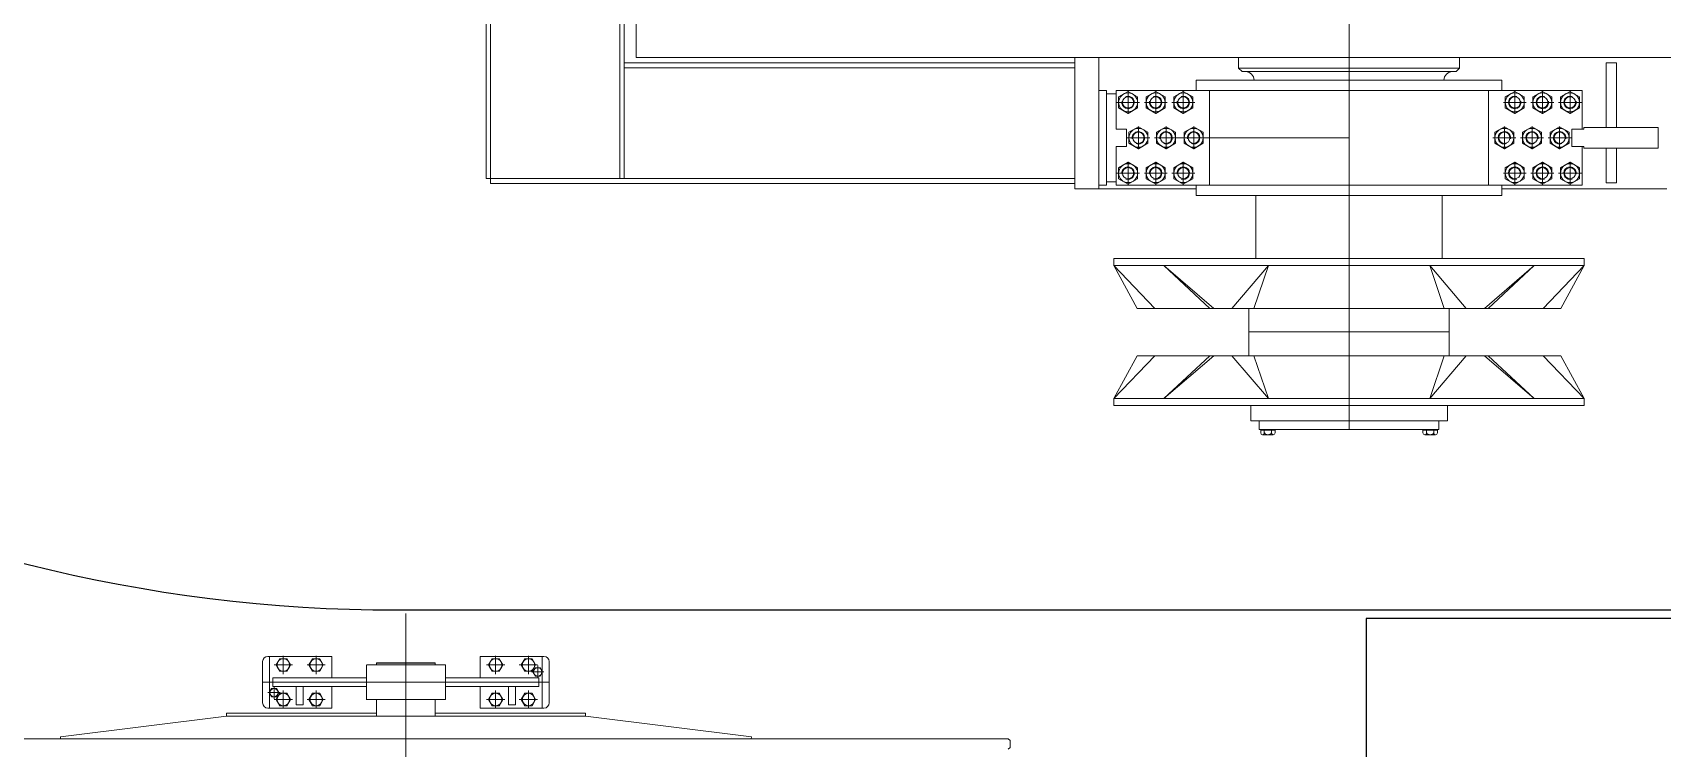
# Model space of a CAD drawing. Extents: x 475189 to 476029, y 1007718 to 1008015.
# Drawn here: x 475675.84 to 475701.15, y 1007845.52 to 1007856.64 of the extents above; entities that cross this region are included whole.
import ezdxf
from ezdxf.enums import TextEntityAlignment as Align

# ---------------------------------------------------------------- set-up
doc = ezdxf.new("R2010")
doc.units = 0
doc.header["$LTSCALE"] = 2
doc.header["$MEASUREMENT"] = 0
doc.linetypes.add('AM_ISO02W050x2', pattern=[3.75, 3, -0.75])
doc.linetypes.add('DASHDOT', pattern=[38.1, 12.7, -6.35, 12.7, -6.35])
doc.layers.get('0').update_dxf_attribs({"linetype": 'CONTINUOUS', "lineweight": 0})
doc.layers.add('R.B', color=6, linetype='CONTINUOUS', lineweight=0)
doc.layers.add('TEXT', color=1, linetype='CONTINUOUS', lineweight=0)
doc.layers.add('RED-1', color=1, linetype='CONTINUOUS')
doc.layers.add('Yellow-1', color=2, linetype='CONTINUOUS')
doc.styles.add('ROMANS', font='ROMANS.SHX')
doc.styles.add('XT03_5', font='romans', dxfattribs={"width": 0.6, "height": 87.5})

# ---------------------------------------------------------------- blocks, each defined once
blk = doc.blocks.new('EXISTING')
at = {"color": 8}
for p, q in [((475696.286, 1007850.475), (475696.286, 1007885.295)), ((475682.885, 1007881.395), (475682.885, 1007854.375)), ((475685.03, 1007854.375), (475685.03, 1007881.395)), ((475685.215, 1007856.252), (475685.215, 1007858.45)), ((475692.026, 1007856.171), (475685.03, 1007856.171)), ((475692.026, 1007856.091), (475685.03, 1007856.091)), ((475685.215, 1007856.252), (475709.314, 1007856.252)), ((475701.22, 1007856.252), (475692.026, 1007856.252)), ((475692.026, 1007854.214), (475692.026, 1007856.252)), ((475692.401, 1007856.252), (475692.401, 1007854.214)), ((475694.57, 1007856.088), (475694.57, 1007856.252)), ((475696.286, 1007856.088), (475694.57, 1007856.088)), ((475694.624, 1007856.034), (475694.57, 1007856.088)), ((475696.286, 1007856.088), (475698.001, 1007856.088)), ((475697.947, 1007856.034), (475698.001, 1007856.088)), ((475698.001, 1007856.088), (475698.001, 1007856.252)), ((475700.28, 1007855.166), (475700.28, 1007856.171)), ((475700.28, 1007856.171), (475700.44, 1007856.171)), ((475700.44, 1007855.166), (475700.44, 1007856.171)), ((475693.913, 1007855.9), (475698.658, 1007855.9)), ((475693.913, 1007855.742), (475693.913, 1007855.9)), ((475696.286, 1007856.034), (475694.624, 1007856.034)), ((475696.286, 1007856.034), (475697.947, 1007856.034)), ((475698.658, 1007855.742), (475698.658, 1007855.9)), ((475692.517, 1007855.742), (475692.401, 1007855.742)), ((475692.517, 1007855.742), (475692.517, 1007854.268)), ((475692.517, 1007855.689), (475692.667, 1007855.689)), ((475692.667, 1007855.742), (475699.904, 1007855.742)), ((475692.667, 1007855.139), (475692.667, 1007855.742)), ((475692.667, 1007855.742), (475692.667, 1007855.139)), ((475692.707, 1007855.64), (475692.855, 1007855.725)), ((475692.707, 1007855.469), (475692.707, 1007855.64)), ((475692.855, 1007855.732), (475692.855, 1007855.378)), ((475692.855, 1007855.725), (475693.002, 1007855.64)), ((475693.002, 1007855.64), (475693.002, 1007855.469)), ((475693.136, 1007855.64), (475693.283, 1007855.725)), ((475693.136, 1007855.469), (475693.136, 1007855.64)), ((475693.283, 1007855.732), (475693.283, 1007855.378)), ((475693.283, 1007855.725), (475693.431, 1007855.64)), ((475693.431, 1007855.64), (475693.431, 1007855.469)), ((475693.565, 1007855.64), (475693.712, 1007855.725)), ((475693.565, 1007855.469), (475693.565, 1007855.64)), ((475693.712, 1007855.732), (475693.712, 1007855.378)), ((475693.712, 1007855.725), (475693.86, 1007855.64)), ((475693.86, 1007855.64), (475693.86, 1007855.469)), ((475694.121, 1007854.268), (475694.121, 1007855.742)), ((475698.45, 1007854.268), (475698.45, 1007855.742)), ((475698.859, 1007855.725), (475698.711, 1007855.64)), ((475698.711, 1007855.64), (475698.711, 1007855.469)), ((475698.859, 1007855.732), (475698.859, 1007855.378)), ((475699.006, 1007855.64), (475698.859, 1007855.725)), ((475699.006, 1007855.469), (475699.006, 1007855.64)), ((475699.288, 1007855.725), (475699.14, 1007855.64)), ((475699.14, 1007855.64), (475699.14, 1007855.469)), ((475699.288, 1007855.732), (475699.288, 1007855.378)), ((475699.435, 1007855.64), (475699.288, 1007855.725)), ((475699.435, 1007855.469), (475699.435, 1007855.64)), ((475699.717, 1007855.725), (475699.569, 1007855.64)), ((475699.569, 1007855.64), (475699.569, 1007855.469)), ((475699.717, 1007855.732), (475699.717, 1007855.378)), ((475699.864, 1007855.64), (475699.717, 1007855.725)), ((475699.864, 1007855.469), (475699.864, 1007855.64)), ((475699.904, 1007855.139), (475699.904, 1007855.742)), ((475692.678, 1007855.555), (475693.031, 1007855.555)), ((475692.855, 1007855.384), (475692.707, 1007855.469)), ((475693.002, 1007855.469), (475692.855, 1007855.384)), ((475693.107, 1007855.555), (475693.46, 1007855.555)), ((475693.283, 1007855.384), (475693.136, 1007855.469)), ((475693.431, 1007855.469), (475693.283, 1007855.384)), ((475693.535, 1007855.555), (475693.889, 1007855.555)), ((475693.712, 1007855.384), (475693.565, 1007855.469)), ((475693.86, 1007855.469), (475693.712, 1007855.384)), ((475699.036, 1007855.555), (475698.682, 1007855.555)), ((475698.711, 1007855.469), (475698.859, 1007855.384)), ((475698.859, 1007855.384), (475699.006, 1007855.469)), ((475699.465, 1007855.555), (475699.111, 1007855.555)), ((475699.14, 1007855.469), (475699.288, 1007855.384)), ((475699.288, 1007855.384), (475699.435, 1007855.469)), ((475699.894, 1007855.555), (475699.54, 1007855.555)), ((475699.569, 1007855.469), (475699.717, 1007855.384)), ((475699.717, 1007855.384), (475699.864, 1007855.469)), ((475692.828, 1007855.139), (475692.667, 1007855.139)), ((475692.828, 1007854.871), (475692.828, 1007855.139)), ((475693.015, 1007855.175), (475692.868, 1007855.09)), ((475692.868, 1007855.09), (475692.868, 1007854.92)), ((475693.015, 1007854.828), (475693.015, 1007855.182)), ((475693.163, 1007855.09), (475693.015, 1007855.175)), ((475693.163, 1007854.92), (475693.163, 1007855.09)), ((475693.444, 1007855.175), (475693.297, 1007855.09)), ((475693.297, 1007855.09), (475693.297, 1007854.92)), ((475693.444, 1007854.828), (475693.444, 1007855.182)), ((475693.592, 1007855.09), (475693.444, 1007855.175)), ((475693.592, 1007854.92), (475693.592, 1007855.09)), ((475693.873, 1007855.175), (475693.726, 1007855.09)), ((475693.726, 1007855.09), (475693.726, 1007854.92)), ((475693.873, 1007854.828), (475693.873, 1007855.182)), ((475694.021, 1007855.09), (475693.873, 1007855.175)), ((475694.021, 1007854.92), (475694.021, 1007855.09)), ((475698.551, 1007855.09), (475698.698, 1007855.175)), ((475698.551, 1007854.92), (475698.551, 1007855.09)), ((475698.698, 1007854.828), (475698.698, 1007855.182)), ((475698.698, 1007855.175), (475698.845, 1007855.09)), ((475698.845, 1007855.09), (475698.845, 1007854.92)), ((475698.979, 1007855.09), (475699.127, 1007855.175)), ((475698.979, 1007854.92), (475698.979, 1007855.09)), ((475699.127, 1007854.828), (475699.127, 1007855.182)), ((475699.127, 1007855.175), (475699.274, 1007855.09)), ((475699.274, 1007855.09), (475699.274, 1007854.92)), ((475699.408, 1007855.09), (475699.556, 1007855.175)), ((475699.408, 1007854.92), (475699.408, 1007855.09)), ((475699.556, 1007854.828), (475699.556, 1007855.182)), ((475699.556, 1007855.175), (475699.703, 1007855.09)), ((475699.703, 1007855.09), (475699.703, 1007854.92)), ((475699.743, 1007855.139), (475699.904, 1007855.139)), ((475699.743, 1007854.871), (475699.743, 1007855.139)), ((475699.931, 1007855.139), (475699.743, 1007855.139)), ((475699.743, 1007854.871), (475699.743, 1007855.139)), ((475699.931, 1007855.166), (475701.084, 1007855.166)), ((475699.931, 1007855.139), (475699.931, 1007855.166)), ((475701.084, 1007854.844), (475701.084, 1007855.166)), ((475692.667, 1007854.871), (475692.828, 1007854.871)), ((475692.667, 1007854.268), (475692.667, 1007854.871)), ((475692.667, 1007854.871), (475692.667, 1007854.268)), ((475692.838, 1007855.005), (475693.192, 1007855.005)), ((475692.868, 1007854.92), (475693.015, 1007854.835)), ((475693.015, 1007854.835), (475693.163, 1007854.92)), ((475693.267, 1007855.005), (475693.621, 1007855.005)), ((475693.297, 1007854.92), (475693.444, 1007854.835)), ((475693.444, 1007854.835), (475693.592, 1007854.92)), ((475696.286, 1007855.005), (475693.474, 1007855.005)), ((475696.286, 1007855.005), (475693.474, 1007855.005)), ((475693.696, 1007855.005), (475694.05, 1007855.005)), ((475693.726, 1007854.92), (475693.873, 1007854.835)), ((475693.873, 1007854.835), (475694.021, 1007854.92)), ((475698.875, 1007855.005), (475698.521, 1007855.005)), ((475698.698, 1007854.835), (475698.551, 1007854.92)), ((475698.845, 1007854.92), (475698.698, 1007854.835)), ((475699.304, 1007855.005), (475698.95, 1007855.005)), ((475699.127, 1007854.835), (475698.979, 1007854.92)), ((475699.274, 1007854.92), (475699.127, 1007854.835)), ((475699.733, 1007855.005), (475699.379, 1007855.005)), ((475699.556, 1007854.835), (475699.408, 1007854.92)), ((475699.703, 1007854.92), (475699.556, 1007854.835)), ((475699.904, 1007854.871), (475699.743, 1007854.871)), ((475699.931, 1007854.871), (475699.743, 1007854.871)), ((475699.904, 1007854.268), (475699.904, 1007854.871)), ((475699.931, 1007854.844), (475699.931, 1007854.871)), ((475699.931, 1007854.844), (475701.084, 1007854.844)), ((475700.28, 1007854.308), (475700.28, 1007854.844)), ((475700.44, 1007854.308), (475700.44, 1007854.844)), ((475692.855, 1007854.626), (475692.707, 1007854.541)), ((475692.855, 1007854.279), (475692.855, 1007854.632)), ((475693.002, 1007854.541), (475692.855, 1007854.626)), ((475693.283, 1007854.626), (475693.136, 1007854.541)), ((475693.283, 1007854.279), (475693.283, 1007854.632)), ((475693.431, 1007854.541), (475693.283, 1007854.626)), ((475693.712, 1007854.626), (475693.565, 1007854.541)), ((475693.712, 1007854.279), (475693.712, 1007854.632)), ((475693.86, 1007854.541), (475693.712, 1007854.626)), ((475698.711, 1007854.541), (475698.859, 1007854.626)), ((475698.859, 1007854.279), (475698.859, 1007854.632)), ((475698.859, 1007854.626), (475699.006, 1007854.541)), ((475699.14, 1007854.541), (475699.288, 1007854.626)), ((475699.288, 1007854.279), (475699.288, 1007854.632)), ((475699.288, 1007854.626), (475699.435, 1007854.541)), ((475699.569, 1007854.541), (475699.717, 1007854.626)), ((475699.717, 1007854.279), (475699.717, 1007854.632)), ((475699.717, 1007854.626), (475699.864, 1007854.541)), ((475692.026, 1007854.375), (475682.885, 1007854.375)), ((475692.517, 1007854.322), (475692.667, 1007854.322)), ((475692.678, 1007854.456), (475693.031, 1007854.456)), ((475692.707, 1007854.541), (475692.707, 1007854.37)), ((475692.707, 1007854.37), (475692.855, 1007854.285)), ((475692.855, 1007854.285), (475693.002, 1007854.37)), ((475693.002, 1007854.37), (475693.002, 1007854.541)), ((475693.107, 1007854.456), (475693.46, 1007854.456)), ((475693.136, 1007854.541), (475693.136, 1007854.37)), ((475693.136, 1007854.37), (475693.283, 1007854.285)), ((475693.283, 1007854.285), (475693.431, 1007854.37)), ((475693.431, 1007854.37), (475693.431, 1007854.541)), ((475693.535, 1007854.456), (475693.889, 1007854.456)), ((475693.565, 1007854.541), (475693.565, 1007854.37)), ((475693.565, 1007854.37), (475693.712, 1007854.285)), ((475693.712, 1007854.285), (475693.86, 1007854.37)), ((475693.86, 1007854.37), (475693.86, 1007854.541)), ((475699.036, 1007854.456), (475698.682, 1007854.456)), ((475698.711, 1007854.37), (475698.711, 1007854.541)), ((475698.859, 1007854.285), (475698.711, 1007854.37)), ((475699.006, 1007854.37), (475698.859, 1007854.285)), ((475699.006, 1007854.541), (475699.006, 1007854.37)), ((475699.465, 1007854.456), (475699.111, 1007854.456)), ((475699.14, 1007854.37), (475699.14, 1007854.541)), ((475699.288, 1007854.285), (475699.14, 1007854.37)), ((475699.435, 1007854.37), (475699.288, 1007854.285)), ((475699.435, 1007854.541), (475699.435, 1007854.37)), ((475699.894, 1007854.456), (475699.54, 1007854.456)), ((475699.569, 1007854.37), (475699.569, 1007854.541)), ((475699.717, 1007854.285), (475699.569, 1007854.37)), ((475699.864, 1007854.37), (475699.717, 1007854.285)), ((475699.864, 1007854.541), (475699.864, 1007854.37)), ((475692.026, 1007854.295), (475682.952, 1007854.295)), ((475693.913, 1007854.214), (475692.026, 1007854.214)), ((475692.517, 1007854.268), (475692.401, 1007854.268)), ((475692.517, 1007854.268), (475692.517, 1007854.268)), ((475699.904, 1007854.268), (475692.667, 1007854.268)), ((475693.913, 1007854.268), (475693.913, 1007854.11)), ((475698.658, 1007854.11), (475693.913, 1007854.11)), ((475694.838, 1007853.129), (475694.838, 1007854.11)), ((475697.733, 1007853.129), (475697.733, 1007854.11)), ((475698.658, 1007854.268), (475698.658, 1007854.11)), ((475701.22, 1007854.214), (475698.658, 1007854.214)), ((475700.28, 1007854.308), (475700.44, 1007854.308)), ((475699.939, 1007853.129), (475692.632, 1007853.129)), ((475692.632, 1007853.129), (475692.632, 1007853.022)), ((475699.939, 1007853.129), (475699.939, 1007853.022)), ((475699.939, 1007853.022), (475692.632, 1007853.022)), ((475692.998, 1007852.357), (475692.634, 1007853.022)), ((475693.27, 1007852.357), (475692.634, 1007853.022)), ((475694.184, 1007852.357), (475693.409, 1007853.022)), ((475694.123, 1007852.357), (475693.409, 1007853.022)), ((475694.464, 1007852.357), (475695.033, 1007853.022)), ((475694.807, 1007852.357), (475695.033, 1007853.022)), ((475698.107, 1007852.357), (475697.538, 1007853.022)), ((475697.764, 1007852.357), (475697.538, 1007853.022)), ((475698.387, 1007852.357), (475699.163, 1007853.022)), ((475698.448, 1007852.357), (475699.163, 1007853.022)), ((475699.301, 1007852.357), (475699.937, 1007853.022)), ((475699.574, 1007852.357), (475699.937, 1007853.022)), ((475699.574, 1007852.357), (475692.998, 1007852.357)), ((475694.731, 1007852.357), (475694.731, 1007851.622)), ((475697.84, 1007852.357), (475697.84, 1007851.622)), ((475697.84, 1007851.99), (475694.731, 1007851.99)), ((475693.27, 1007851.622), (475692.634, 1007850.958)), ((475692.998, 1007851.622), (475692.634, 1007850.958)), ((475699.574, 1007851.622), (475692.998, 1007851.622)), ((475694.184, 1007851.622), (475693.409, 1007850.958)), ((475694.123, 1007851.622), (475693.409, 1007850.958)), ((475694.464, 1007851.622), (475695.033, 1007850.958)), ((475694.807, 1007851.622), (475695.033, 1007850.958)), ((475698.107, 1007851.622), (475697.538, 1007850.958)), ((475697.764, 1007851.622), (475697.538, 1007850.958)), ((475698.387, 1007851.622), (475699.163, 1007850.958)), ((475698.448, 1007851.622), (475699.163, 1007850.958)), ((475699.301, 1007851.622), (475699.937, 1007850.958)), ((475699.574, 1007851.622), (475699.937, 1007850.958)), ((475699.939, 1007850.958), (475692.632, 1007850.958)), ((475692.632, 1007850.85), (475692.632, 1007850.958)), ((475699.939, 1007850.85), (475692.632, 1007850.85)), ((475694.758, 1007850.85), (475694.758, 1007850.609)), ((475697.813, 1007850.609), (475697.813, 1007850.85)), ((475699.939, 1007850.85), (475699.939, 1007850.958)), ((475694.758, 1007850.609), (475697.813, 1007850.609)), ((475694.892, 1007850.475), (475694.892, 1007850.609)), ((475697.679, 1007850.475), (475697.679, 1007850.609)), ((475694.892, 1007850.475), (475697.679, 1007850.475)), ((475694.914, 1007850.422), (475694.914, 1007850.467)), ((475694.914, 1007850.467), (475694.97, 1007850.467)), ((475694.937, 1007850.467), (475694.937, 1007850.475)), ((475694.937, 1007850.475), (475695.115, 1007850.475)), ((475695.109, 1007850.395), (475694.942, 1007850.395)), ((475694.97, 1007850.467), (475694.97, 1007850.422)), ((475694.97, 1007850.467), (475695.081, 1007850.467)), ((475695.081, 1007850.467), (475695.081, 1007850.422)), ((475695.081, 1007850.467), (475695.137, 1007850.467)), ((475695.115, 1007850.475), (475695.115, 1007850.467)), ((475695.137, 1007850.467), (475695.137, 1007850.422)), ((475697.49, 1007850.467), (475697.434, 1007850.467)), ((475697.434, 1007850.467), (475697.434, 1007850.422)), ((475697.635, 1007850.475), (475697.456, 1007850.475)), ((475697.456, 1007850.475), (475697.456, 1007850.467)), ((475697.462, 1007850.395), (475697.629, 1007850.395)), ((475697.601, 1007850.467), (475697.49, 1007850.467)), ((475697.49, 1007850.467), (475697.49, 1007850.422)), ((475697.657, 1007850.467), (475697.601, 1007850.467)), ((475697.601, 1007850.467), (475697.601, 1007850.422)), ((475697.635, 1007850.467), (475697.635, 1007850.475)), ((475697.657, 1007850.422), (475697.657, 1007850.467)), ((475681.639, 1007847.618), (475681.639, 1007832.993)), ((475679.415, 1007846.23), (475679.415, 1007846.873)), ((475679.522, 1007846.953), (475679.495, 1007846.953)), ((475679.878, 1007846.819), (475679.595, 1007846.819)), ((475679.681, 1007846.916), (475679.625, 1007846.819)), ((475679.625, 1007846.819), (475679.681, 1007846.723)), ((475679.792, 1007846.916), (475679.681, 1007846.916)), ((475679.681, 1007846.723), (475679.792, 1007846.723)), ((475679.736, 1007846.961), (475679.736, 1007846.678)), ((475679.848, 1007846.819), (475679.792, 1007846.916)), ((475679.792, 1007846.723), (475679.848, 1007846.819)), ((475680.387, 1007846.819), (475680.104, 1007846.819)), ((475680.19, 1007846.916), (475680.134, 1007846.819)), ((475680.134, 1007846.819), (475680.19, 1007846.723)), ((475680.301, 1007846.916), (475680.19, 1007846.916)), ((475680.19, 1007846.723), (475680.301, 1007846.723)), ((475680.246, 1007846.961), (475680.246, 1007846.678)), ((475680.357, 1007846.819), (475680.301, 1007846.916)), ((475680.301, 1007846.723), (475680.357, 1007846.819)), ((475681.189, 1007846.851), (475681.184, 1007846.846)), ((475681.184, 1007846.846), (475681.184, 1007846.819)), ((475681.184, 1007846.846), (475682.095, 1007846.846)), ((475681.189, 1007846.851), (475682.09, 1007846.851)), ((475682.095, 1007846.846), (475682.09, 1007846.851)), ((475682.095, 1007846.846), (475682.095, 1007846.819)), ((475682.892, 1007846.819), (475683.175, 1007846.819)), ((475682.922, 1007846.819), (475682.978, 1007846.916)), ((475682.978, 1007846.723), (475682.922, 1007846.819)), ((475682.978, 1007846.916), (475683.089, 1007846.916)), ((475683.089, 1007846.723), (475682.978, 1007846.723)), ((475683.033, 1007846.961), (475683.033, 1007846.678)), ((475683.089, 1007846.916), (475683.145, 1007846.819)), ((475683.145, 1007846.819), (475683.089, 1007846.723)), ((475683.401, 1007846.819), (475683.684, 1007846.819)), ((475683.431, 1007846.819), (475683.487, 1007846.916)), ((475683.487, 1007846.723), (475683.431, 1007846.819)), ((475683.487, 1007846.916), (475683.598, 1007846.916)), ((475683.598, 1007846.723), (475683.487, 1007846.723)), ((475683.543, 1007846.961), (475683.543, 1007846.678)), ((475683.598, 1007846.916), (475683.654, 1007846.819)), ((475683.654, 1007846.819), (475683.598, 1007846.723)), ((475683.65, 1007846.776), (475683.613, 1007846.712)), ((475683.725, 1007846.776), (475683.65, 1007846.776)), ((475683.687, 1007846.616), (475683.687, 1007846.809)), ((475683.762, 1007846.712), (475683.725, 1007846.776)), ((475683.757, 1007846.953), (475683.784, 1007846.953)), ((475683.864, 1007846.23), (475683.864, 1007846.873)), ((475679.415, 1007846.551), (475683.864, 1007846.551)), ((475679.592, 1007846.294), (475679.592, 1007846.487)), ((475683.591, 1007846.712), (475683.784, 1007846.712)), ((475683.613, 1007846.712), (475683.65, 1007846.648)), ((475683.65, 1007846.648), (475683.725, 1007846.648)), ((475683.725, 1007846.648), (475683.762, 1007846.712)), ((475679.495, 1007846.39), (475679.688, 1007846.39)), ((475679.554, 1007846.455), (475679.517, 1007846.39)), ((475679.517, 1007846.39), (475679.554, 1007846.326)), ((475679.629, 1007846.455), (475679.554, 1007846.455)), ((475679.554, 1007846.326), (475679.629, 1007846.326)), ((475679.878, 1007846.283), (475679.595, 1007846.283)), ((475679.681, 1007846.38), (475679.625, 1007846.283)), ((475679.625, 1007846.283), (475679.681, 1007846.187)), ((475679.666, 1007846.39), (475679.629, 1007846.455)), ((475679.629, 1007846.326), (475679.666, 1007846.39)), ((475679.792, 1007846.38), (475679.681, 1007846.38)), ((475679.736, 1007846.425), (475679.736, 1007846.142)), ((475679.848, 1007846.283), (475679.792, 1007846.38)), ((475679.792, 1007846.187), (475679.848, 1007846.283)), ((475680.387, 1007846.283), (475680.104, 1007846.283)), ((475680.19, 1007846.38), (475680.134, 1007846.283)), ((475680.134, 1007846.283), (475680.19, 1007846.187)), ((475680.301, 1007846.38), (475680.19, 1007846.38)), ((475680.246, 1007846.425), (475680.246, 1007846.142)), ((475680.357, 1007846.283), (475680.301, 1007846.38)), ((475680.301, 1007846.187), (475680.357, 1007846.283)), ((475681.184, 1007846.283), (475681.184, 1007846.025)), ((475682.095, 1007846.283), (475682.095, 1007846.025)), ((475682.892, 1007846.283), (475683.175, 1007846.283)), ((475682.922, 1007846.283), (475682.978, 1007846.38)), ((475682.978, 1007846.187), (475682.922, 1007846.283)), ((475682.978, 1007846.38), (475683.089, 1007846.38)), ((475683.033, 1007846.425), (475683.033, 1007846.142)), ((475683.089, 1007846.38), (475683.145, 1007846.283)), ((475683.145, 1007846.283), (475683.089, 1007846.187)), ((475683.401, 1007846.283), (475683.684, 1007846.283)), ((475683.431, 1007846.283), (475683.487, 1007846.38)), ((475683.487, 1007846.187), (475683.431, 1007846.283)), ((475683.487, 1007846.38), (475683.598, 1007846.38)), ((475683.543, 1007846.425), (475683.543, 1007846.142)), ((475683.598, 1007846.38), (475683.654, 1007846.283)), ((475683.654, 1007846.283), (475683.598, 1007846.187)), ((475678.852, 1007846.025), (475676.274, 1007845.703)), ((475678.852, 1007846.025), (475678.852, 1007846.073)), ((475681.184, 1007846.073), (475678.852, 1007846.073)), ((475678.852, 1007846.025), (475681.639, 1007846.025)), ((475679.495, 1007846.149), (475679.522, 1007846.149)), ((475679.681, 1007846.187), (475679.792, 1007846.187)), ((475680.19, 1007846.187), (475680.301, 1007846.187)), ((475684.427, 1007846.025), (475681.639, 1007846.025)), ((475684.427, 1007846.073), (475682.095, 1007846.073)), ((475683.089, 1007846.187), (475682.978, 1007846.187)), ((475683.598, 1007846.187), (475683.487, 1007846.187)), ((475683.784, 1007846.149), (475683.757, 1007846.149)), ((475684.427, 1007846.025), (475684.427, 1007846.073)), ((475684.427, 1007846.025), (475687.004, 1007845.703)), ((475681.639, 1007845.671), (475672.284, 1007845.671)), ((475676.278, 1007845.671), (475676.274, 1007845.703)), ((475678.9, 1007845.671), (475678.959, 1007845.671)), ((475690.994, 1007845.671), (475681.639, 1007845.671)), ((475687, 1007845.671), (475687.004, 1007845.703)), ((475691.021, 1007845.645), (475690.994, 1007845.671)), ((475691.021, 1007845.537), (475690.994, 1007845.511)), ((475691.021, 1007845.645), (475691.021, 1007845.537))]:
    blk.add_line(p, q, dxfattribs=at)
at = {"color": 8, "linetype": 'AM_ISO02W050x2'}
for p, q in [((475682.952, 1007881.475), (475682.952, 1007854.295)), ((475684.963, 1007854.375), (475684.963, 1007881.395))]:
    blk.add_line(p, q, dxfattribs=at)
at = {"color": 8, "linetype": 'DASHDOT'}
blk.add_line((475681.639, 1007847.06), (475681.639, 1007846.042), dxfattribs=at)
at = {"color": 8, "linetype": 'Continuous'}
for p, q in [((475679.522, 1007846.953), (475680.487, 1007846.953)), ((475679.522, 1007846.149), (475679.522, 1007846.953)), ((475680.487, 1007846.953), (475680.487, 1007846.618)), ((475681.639, 1007846.819), (475681.026, 1007846.819)), ((475681.026, 1007846.816), (475681.026, 1007846.28)), ((475681.639, 1007846.819), (475682.253, 1007846.819)), ((475682.253, 1007846.819), (475682.253, 1007846.283)), ((475683.757, 1007846.953), (475682.792, 1007846.953)), ((475682.792, 1007846.953), (475682.792, 1007846.618)), ((475683.757, 1007846.149), (475683.757, 1007846.953)), ((475679.575, 1007846.618), (475679.575, 1007846.484)), ((475679.575, 1007846.618), (475681.026, 1007846.618)), ((475679.575, 1007846.484), (475681.026, 1007846.484)), ((475679.937, 1007846.203), (475679.937, 1007846.484)), ((475680.045, 1007846.484), (475680.045, 1007846.203)), ((475680.487, 1007846.484), (475680.487, 1007846.149)), ((475683.703, 1007846.618), (475682.253, 1007846.618)), ((475683.703, 1007846.484), (475682.253, 1007846.484)), ((475682.792, 1007846.484), (475682.792, 1007846.149)), ((475683.234, 1007846.484), (475683.234, 1007846.203)), ((475683.342, 1007846.203), (475683.342, 1007846.484)), ((475683.703, 1007846.618), (475683.703, 1007846.484)), ((475681.026, 1007846.283), (475681.639, 1007846.283)), ((475682.253, 1007846.283), (475681.639, 1007846.283)), ((475680.487, 1007846.149), (475679.522, 1007846.149)), ((475680.045, 1007846.203), (475679.937, 1007846.203)), ((475682.792, 1007846.149), (475683.757, 1007846.149)), ((475683.234, 1007846.203), (475683.342, 1007846.203))]:
    blk.add_line(p, q, dxfattribs=at)
at = {"color": 8}
for centre, radius in [((475679.736, 1007846.819), 0.0965), ((475680.246, 1007846.819), 0.0965), ((475683.033, 1007846.819), 0.0965), ((475683.543, 1007846.819), 0.0965), ((475683.687, 1007846.712), 0.0643), ((475679.592, 1007846.39), 0.0643), ((475679.736, 1007846.283), 0.0965), ((475680.246, 1007846.283), 0.0965), ((475683.033, 1007846.283), 0.0965), ((475683.543, 1007846.283), 0.0965)]:
    blk.add_circle(centre, radius, dxfattribs=at)
for centre, radius, start, end in [((475694.677, 1007855.9), 0.134, 0, 90), ((475697.894, 1007855.9), 0.134, 90, 180), ((475692.855, 1007855.555), 0.147, 360, 180), ((475692.855, 1007855.555), 0.0965, 170, 110), ((475692.855, 1007855.555), 0.0868, 360, 180), ((475693.283, 1007855.555), 0.147, 360, 180), ((475693.283, 1007855.555), 0.0965, 170, 110), ((475693.283, 1007855.555), 0.0868, 360, 180), ((475693.712, 1007855.555), 0.147, 360, 180), ((475693.712, 1007855.555), 0.0965, 170, 110), ((475693.712, 1007855.555), 0.0868, 360, 180), ((475698.859, 1007855.555), 0.147, 360, 180), ((475698.859, 1007855.555), 0.0965, 70, 10), ((475698.859, 1007855.555), 0.0868, 360, 180), ((475699.288, 1007855.555), 0.147, 360, 180), ((475699.288, 1007855.555), 0.0965, 70, 10), ((475699.288, 1007855.555), 0.0868, 360, 180), ((475699.717, 1007855.555), 0.147, 360, 180), ((475699.717, 1007855.555), 0.0965, 70, 10), ((475699.717, 1007855.555), 0.0868, 360, 180), ((475692.855, 1007855.555), 0.147, 180, 0), ((475692.855, 1007855.555), 0.0868, 180, 0), ((475693.283, 1007855.555), 0.147, 180, 0), ((475693.283, 1007855.555), 0.0868, 180, 0), ((475693.712, 1007855.555), 0.147, 180, 0), ((475693.712, 1007855.555), 0.0868, 180, 0), ((475698.859, 1007855.555), 0.147, 180, 0), ((475698.859, 1007855.555), 0.0868, 180, 0), ((475699.288, 1007855.555), 0.147, 180, 0), ((475699.288, 1007855.555), 0.0868, 180, 0), ((475699.717, 1007855.555), 0.147, 180, 0), ((475699.717, 1007855.555), 0.0868, 180, 0), ((475693.015, 1007855.005), 0.147, 360, 180), ((475693.015, 1007855.005), 0.0965, 250, 190), ((475693.015, 1007855.005), 0.0868, 360, 180), ((475693.444, 1007855.005), 0.147, 360, 180), ((475693.444, 1007855.005), 0.0965, 250, 190), ((475693.444, 1007855.005), 0.0868, 360, 180), ((475693.873, 1007855.005), 0.147, 360, 180), ((475693.873, 1007855.005), 0.0965, 250, 190), ((475693.873, 1007855.005), 0.0868, 360, 180), ((475698.698, 1007855.005), 0.147, 360, 180), ((475698.698, 1007855.005), 0.0965, 350, 290), ((475698.698, 1007855.005), 0.0868, 360, 180), ((475699.127, 1007855.005), 0.147, 360, 180), ((475699.127, 1007855.005), 0.0965, 350, 290), ((475699.127, 1007855.005), 0.0868, 360, 180), ((475699.556, 1007855.005), 0.147, 360, 180), ((475699.556, 1007855.005), 0.0965, 350, 290), ((475699.556, 1007855.005), 0.0868, 360, 180), ((475693.015, 1007855.005), 0.147, 180, 0), ((475693.015, 1007855.005), 0.0868, 180, 0), ((475693.444, 1007855.005), 0.147, 180, 0), ((475693.444, 1007855.005), 0.0868, 180, 0), ((475693.873, 1007855.005), 0.147, 180, 0), ((475693.873, 1007855.005), 0.0868, 180, 0), ((475698.698, 1007855.005), 0.147, 180, 0), ((475698.698, 1007855.005), 0.0868, 180, 0), ((475699.127, 1007855.005), 0.147, 180, 0), ((475699.127, 1007855.005), 0.0868, 180, 0), ((475699.556, 1007855.005), 0.147, 180, 0), ((475699.556, 1007855.005), 0.0868, 180, 0), ((475692.855, 1007854.456), 0.147, 360, 180), ((475693.283, 1007854.456), 0.147, 360, 180), ((475693.712, 1007854.456), 0.147, 360, 180), ((475698.859, 1007854.456), 0.147, 360, 180), ((475699.288, 1007854.456), 0.147, 360, 180), ((475699.717, 1007854.456), 0.147, 360, 180), ((475692.855, 1007854.456), 0.147, 180, 0), ((475692.855, 1007854.456), 0.0965, 250, 190), ((475692.855, 1007854.456), 0.0868, 360, 180), ((475692.855, 1007854.456), 0.0868, 180, 0), ((475693.283, 1007854.456), 0.147, 180, 0), ((475693.283, 1007854.456), 0.0965, 250, 190), ((475693.283, 1007854.456), 0.0868, 360, 180), ((475693.283, 1007854.456), 0.0868, 180, 0), ((475693.712, 1007854.456), 0.147, 180, 0), ((475693.712, 1007854.456), 0.0965, 250, 190), ((475693.712, 1007854.456), 0.0868, 360, 180), ((475693.712, 1007854.456), 0.0868, 180, 0), ((475698.859, 1007854.456), 0.147, 180, 0), ((475698.859, 1007854.456), 0.0965, 350, 290), ((475698.859, 1007854.456), 0.0868, 360, 180), ((475698.859, 1007854.456), 0.0868, 180, 0), ((475699.288, 1007854.456), 0.147, 180, 0), ((475699.288, 1007854.456), 0.0965, 350, 290), ((475699.288, 1007854.456), 0.0868, 360, 180), ((475699.288, 1007854.456), 0.0868, 180, 0), ((475699.717, 1007854.456), 0.147, 180, 0), ((475699.717, 1007854.456), 0.0965, 350, 290), ((475699.717, 1007854.456), 0.0868, 360, 180), ((475699.717, 1007854.456), 0.0868, 180, 0), ((475694.942, 1007850.422), 0.0279, 180, 0), ((475695.026, 1007850.464), 0.0696, 216.8699, 323.1301), ((475695.109, 1007850.422), 0.0279, 180, 0), ((475697.462, 1007850.422), 0.0279, 180, 0), ((475697.545, 1007850.464), 0.0696, 216.8699, 323.1301), ((475697.629, 1007850.422), 0.0279, 180, 0), ((475679.495, 1007846.873), 0.0804, 90, 180), ((475683.784, 1007846.873), 0.0804, 0, 90), ((475679.495, 1007846.23), 0.0804, 180, 270), ((475683.784, 1007846.23), 0.0804, 270, 0)]:
    blk.add_arc(centre, radius, start, end, dxfattribs=at)
at = {"layer": 'RED-1', "color": 8}
for p, q in [((475696.554, 1007847.539), (475696.554, 1007830.384)), ((475715.759, 1007847.539), (475696.554, 1007847.539))]:
    blk.add_line(p, q, dxfattribs=at)
at = {"layer": 'Yellow-1', "color": 8}
for p, q in [((475681.494, 1007847.673), (475714.513, 1007847.673)), ((475696.554, 1007847.539), (475696.554, 1007847.539))]:
    blk.add_line(p, q, dxfattribs=at)
blk.add_arc((475681.494, 1007871.165), 23.492, 214.0311, 270, dxfattribs=at)
at = {"color": 8, "linetype": 'ByBlock', "style": 'ROMANS'}
for tag, height, width, p in [('DIRECTION', 0.536, 0.85, (475672.394, 1007828.239)), ('DN', 1.072, 0.708333, (475752.552, 1007802.238))]:
    blk.add_attdef(tag, text='', height=height, dxfattribs=dict(at, width=width)).set_placement(p, align=Align.MIDDLE_RIGHT)
at = {"color": 8, "style": 'XT03_5', "text_generation_flag": 4, "width": 0.6, "flags": 9}
for p, rotation in [((475706.595, 1007775.576), 270), ((475708.817, 1007766.103), 90)]:
    blk.add_attdef('KEYWORD', p, '', height=0.0375, rotation=rotation, dxfattribs=at)
at = {"color": 8, "style": 'XT03_5', "width": 0.6, "flags": 9}
for p, rotation in [((475708.817, 1007775.576), 270), ((475706.595, 1007766.103), 90)]:
    blk.add_attdef('KEYWORD', p, '', height=0.0375, rotation=rotation, dxfattribs=at)
at = {"layer": 'TEXT', "color": 8, "style": 'ROMANS', "width": 0.85, "flags": 8}
blk.add_attdef('WTD', text='', height=1.072, rotation=180, dxfattribs=at).set_placement((475705.173, 1007794.2), align=Align.MIDDLE_CENTER)
blk.add_attdef('WTD', text='', height=1.072, dxfattribs=at).set_placement((475731.4, 1007752.462), align=Align.MIDDLE_CENTER)

msp = doc.modelspace()

# ---------------------------------------------------------------- block references
at = {"layer": 'R.B'}
msp.add_blockref('EXISTING', (0, 0), dxfattribs=at)

doc.saveas('drawing.dxf')
